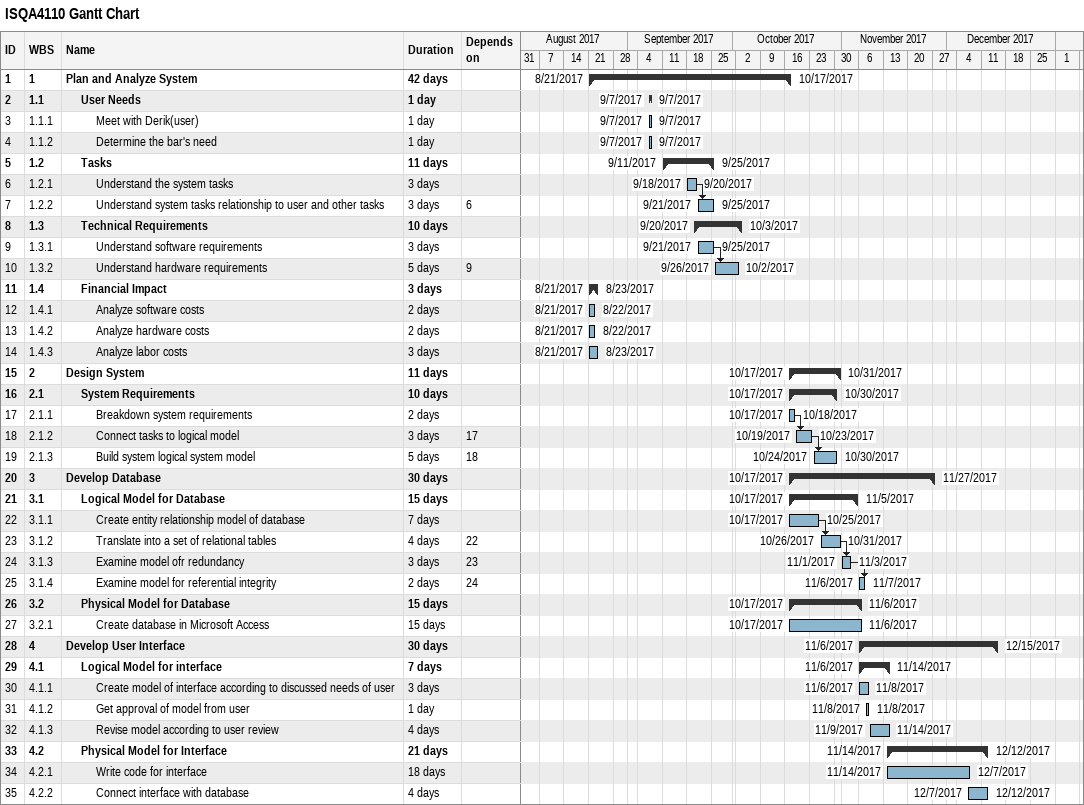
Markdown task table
ISQA4110 Gantt Chart

| ID | WBS | Task | Duration | Start | Finish | Predecessors |
|---|---|---|---|---|---|---|
| 1 | 1 | **Plan and Analyze System** | 42d | 2017-08-21 | 2017-10-17 |  |
| 2 | 1.1 | **User Needs** | 1d | 2017-09-07 | 2017-09-07 |  |
| 3 | 1.1.1 | Meet with Derik(user) | 1d | 2017-09-07 | 2017-09-07 |  |
| 4 | 1.1.2 | Determine the bar's need | 1d | 2017-09-07 | 2017-09-07 |  |
| 5 | 1.2 | **Tasks** | 11d | 2017-09-11 | 2017-09-25 |  |
| 6 | 1.2.1 | Understand the system tasks | 3d | 2017-09-18 | 2017-09-20 |  |
| 7 | 1.2.2 | Understand system tasks relationship to user and other tasks | 3d | 2017-09-21 | 2017-09-25 | 6 |
| 8 | 1.3 | **Technical Requirements** | 10d | 2017-09-20 | 2017-10-03 |  |
| 9 | 1.3.1 | Understand software requirements | 3d | 2017-09-21 | 2017-09-25 |  |
| 10 | 1.3.2 | Understand hardware requirements | 5d | 2017-09-26 | 2017-10-02 | 9 |
| 11 | 1.4 | **Financial Impact** | 3d | 2017-08-21 | 2017-08-23 |  |
| 12 | 1.4.1 | Analyze software costs | 2d | 2017-08-21 | 2017-08-22 |  |
| 13 | 1.4.2 | Analyze hardware costs | 2d | 2017-08-21 | 2017-08-22 |  |
| 14 | 1.4.3 | Analyze labor costs | 3d | 2017-08-21 | 2017-08-23 |  |
| 15 | 2 | **Design System** | 11d | 2017-10-17 | 2017-10-31 |  |
| 16 | 2.1 | **System Requirements** | 10d | 2017-10-17 | 2017-10-30 |  |
| 17 | 2.1.1 | Breakdown system requirements | 2d | 2017-10-17 | 2017-10-18 |  |
| 18 | 2.1.2 | Connect tasks to logical model | 3d | 2017-10-19 | 2017-10-23 | 17 |
| 19 | 2.1.3 | Build system logical system model | 5d | 2017-10-24 | 2017-10-30 | 18 |
| 20 | 3 | **Develop Database** | 30d | 2017-10-17 | 2017-11-27 |  |
| 21 | 3.1 | **Logical Model for Database** | 15d | 2017-10-17 | 2017-11-05 |  |
| 22 | 3.1.1 | Create entity relationship model of database | 7d | 2017-10-17 | 2017-10-25 |  |
| 23 | 3.1.2 | Translate into a set of relational tables | 4d | 2017-10-26 | 2017-10-31 | 22 |
| 24 | 3.1.3 | Examine model ofr redundancy | 3d | 2017-11-01 | 2017-11-03 | 23 |
| 25 | 3.1.4 | Examine model for referential integrity | 2d | 2017-11-06 | 2017-11-07 | 24 |
| 26 | 3.2 | **Physical Model for Database** | 15d | 2017-10-17 | 2017-11-06 |  |
| 27 | 3.2.1 | Create database in Microsoft Access | 15d | 2017-10-17 | 2017-11-06 |  |
| 28 | 4 | **Develop User Interface** | 30d | 2017-11-06 | 2017-12-15 |  |
| 29 | 4.1 | **Logical Model for interface** | 7d | 2017-11-06 | 2017-11-14 |  |
| 30 | 4.1.1 | Create model of interface according to discussed needs of user | 3d | 2017-11-06 | 2017-11-08 |  |
| 31 | 4.1.2 | Get approval of model from user | 1d | 2017-11-08 | 2017-11-08 |  |
| 32 | 4.1.3 | Revise model according to user review | 4d | 2017-11-09 | 2017-11-14 |  |
| 33 | 4.2 | **Physical Model for Interface** | 21d | 2017-11-14 | 2017-12-12 |  |
| 34 | 4.2.1 | Write code for interface | 18d | 2017-11-14 | 2017-12-07 |  |
| 35 | 4.2.2 | Connect interface with database | 4d | 2017-12-07 | 2017-12-12 |  |
